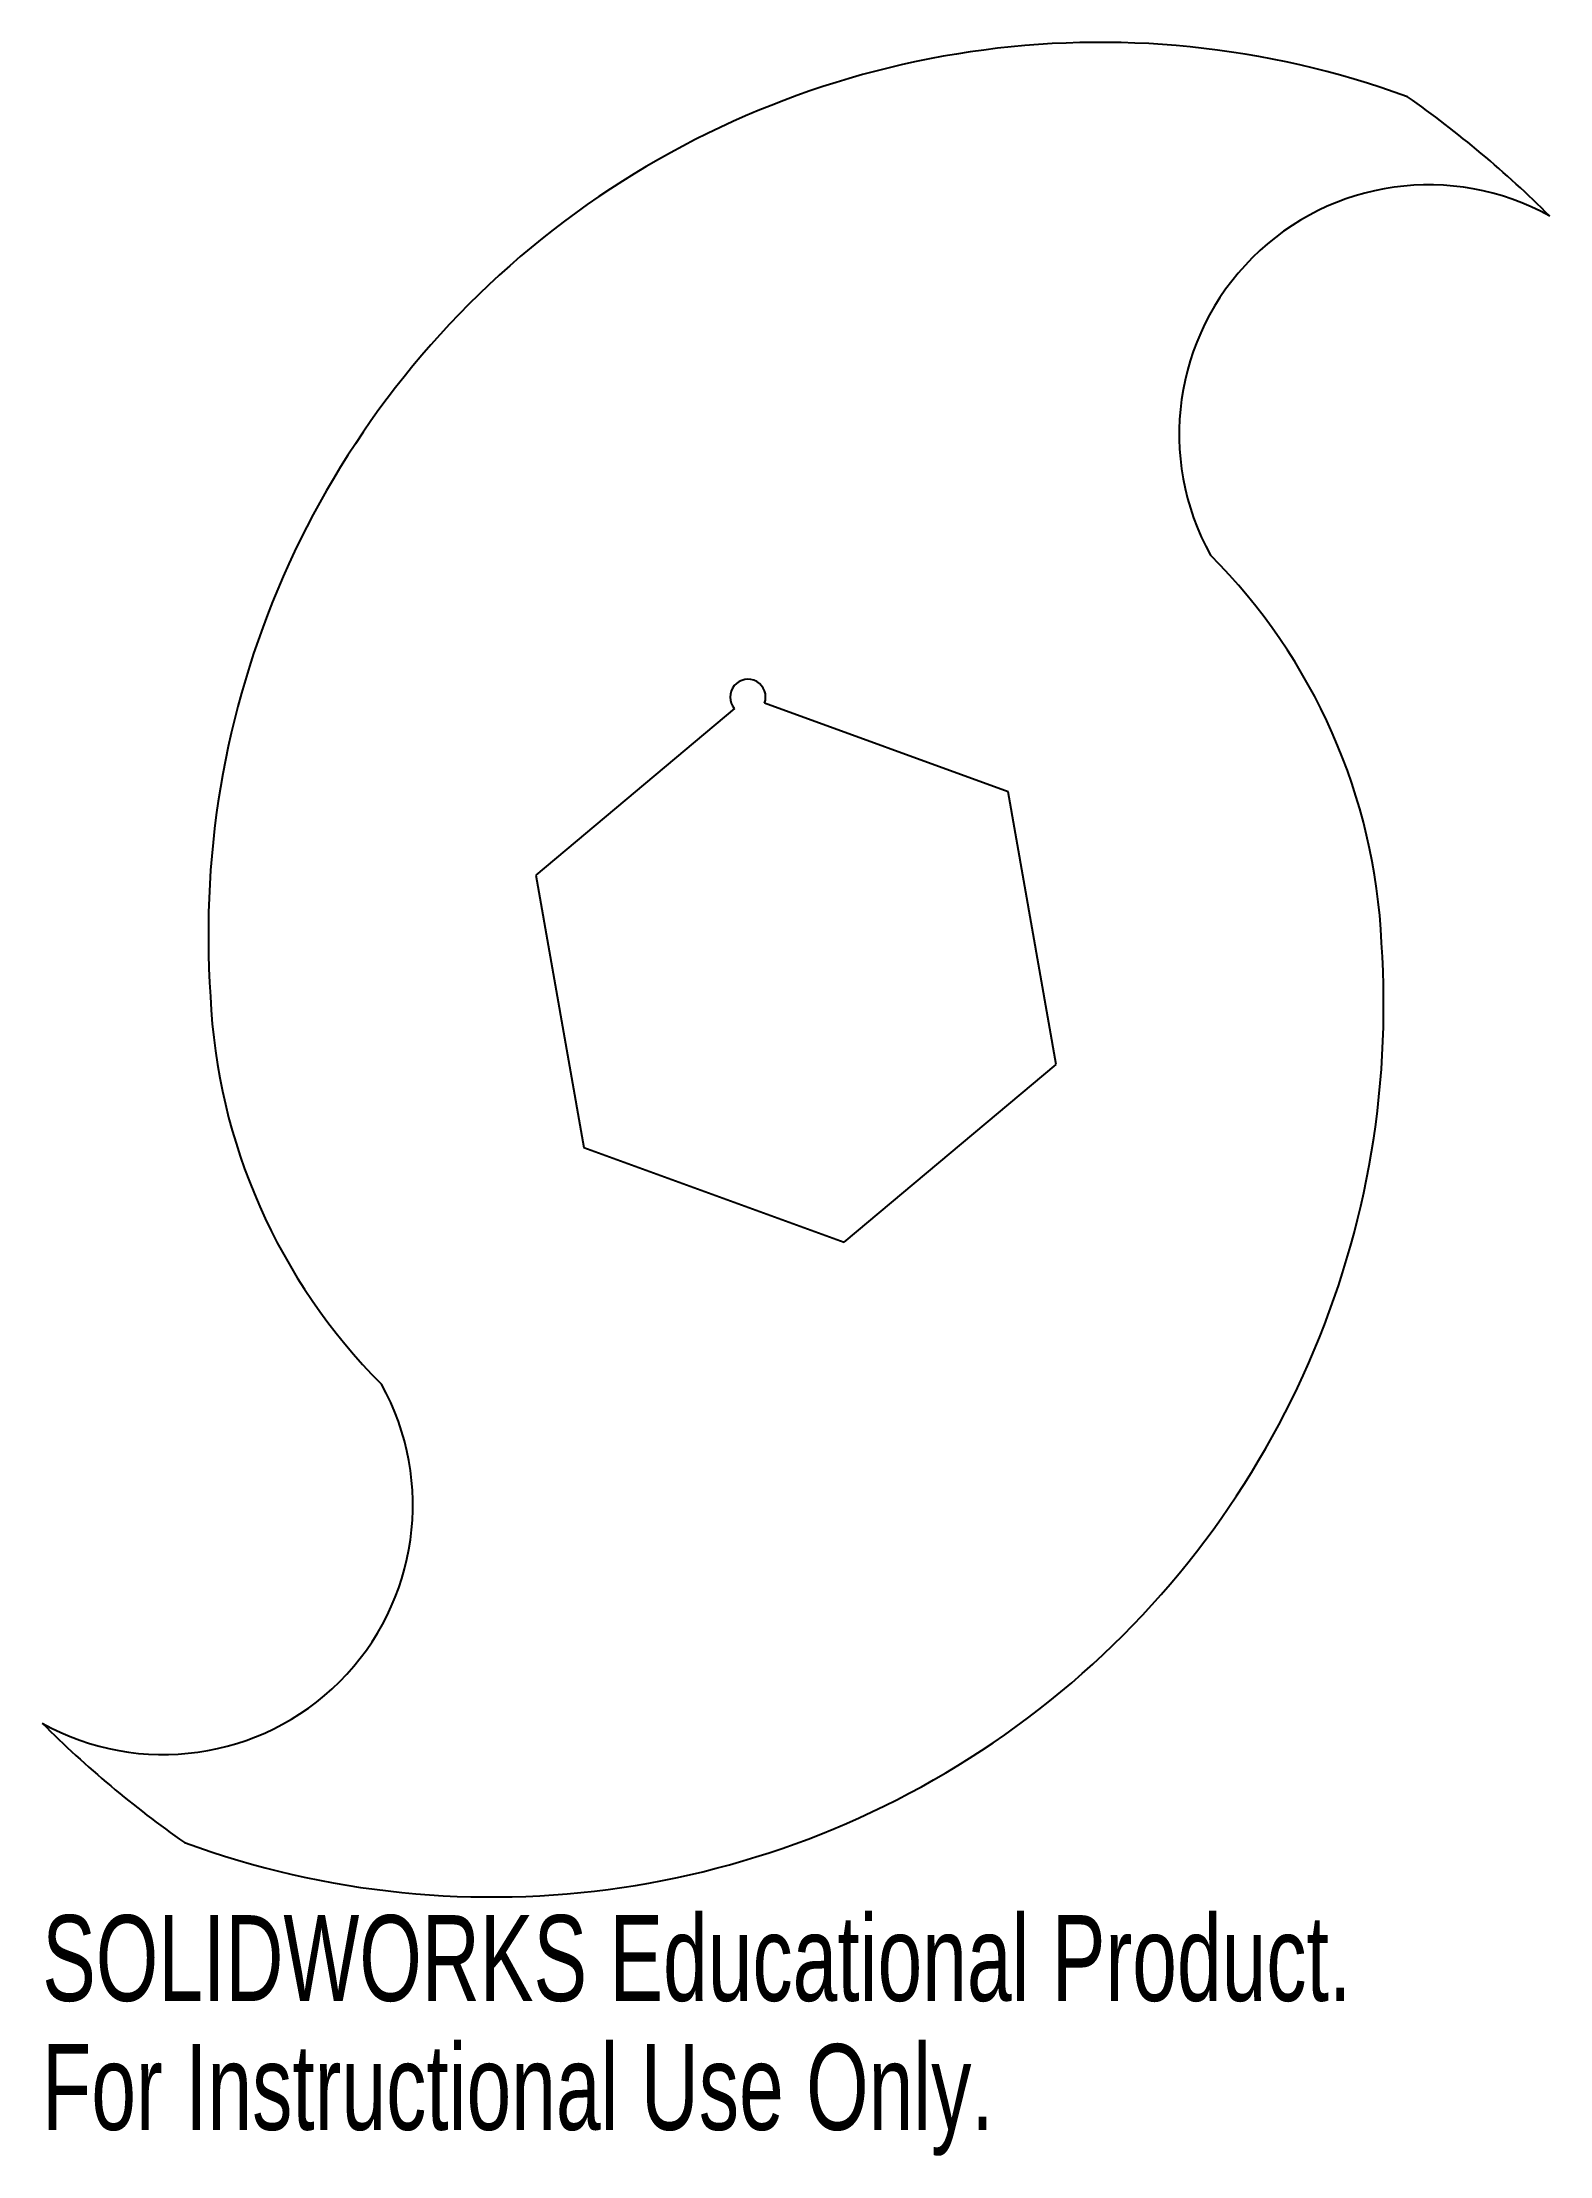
# Model space of a CAD drawing. Header units: millimetres. Extents: x -117 to -33, y -67 to 52.
import ezdxf

# ---------------------------------------------------------------- set-up
doc = ezdxf.new("R2010")
doc.units = ezdxf.units.MM
doc.styles.add('SLDTEXTSTYLE0', font='TXT', dxfattribs={"width": 0.7})

msp = doc.modelspace()

# ---------------------------------------------------------------- linework, layer by layer
at = {"color": 7, "linetype": 'Continuous'}
for p, q in [((-78.47, 14.71), (-89.65, 5.33)), ((-63.06, 10.02), (-76.77, 15.01)), ((-60.35, -5.33), (-63.06, 10.02)), ((-89.65, 5.33), (-86.94, -10.02)), ((-72.29, -15.35), (-60.35, -5.33)), ((-86.94, -10.02), (-72.29, -15.35))]:
    msp.add_line(p, q, dxfattribs=at)
for centre, radius, start, end in [((-57.87, 2), 50.21, 69.8474, 184.0158), ((-75, 0), 60, 45, 54.9862), ((-39.39, 30.15), 14.04, 60.9568, 209.0432), ((-75, 0), 33, 2.6338, 45), ((-77.71, 15.35), 1, 340, 220), ((-92.13, -2), 50.21, 249.8474, 4.0158), ((-75, 0), 33, 182.6338, 225), ((-110.61, -30.15), 14.04, 240.9568, 29.0432), ((-75, 0), 60, 225, 234.9862)]:
    msp.add_arc(centre, radius, start, end, dxfattribs=at)

# ---------------------------------------------------------------- texts
at = {"color": 7, "linetype": 'Continuous', "char_height": 4.8336, "attachment_point": 1, "style": 'SLDTEXTSTYLE0'}
for s, insert in [('SOLIDWORKS Educational Product.', (-117.43, -53.23)), ('For Instructional Use Only.', (-117.43, -60.49))]:
    msp.add_mtext(s, dxfattribs=dict(at, insert=insert))

doc.saveas('drawing.dxf')
